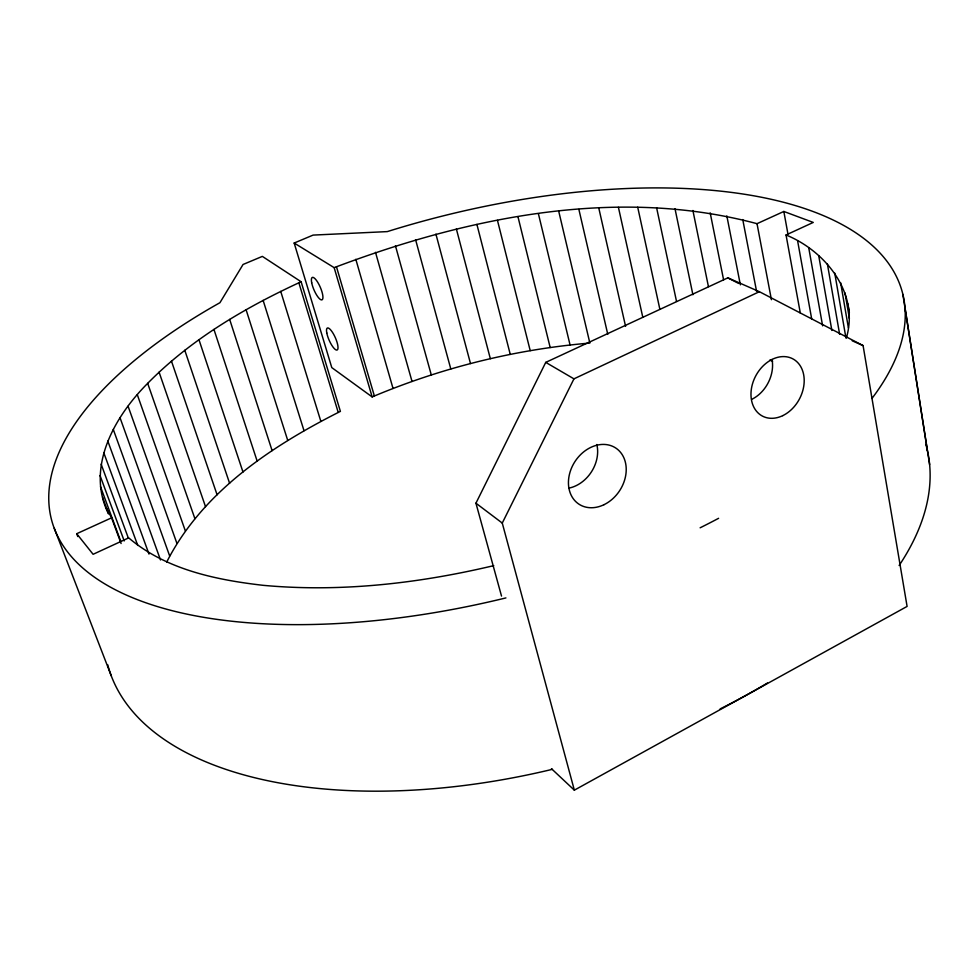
<?xml version="1.0" encoding="UTF-8"?>
<svg xmlns="http://www.w3.org/2000/svg" width="979" height="979" viewBox="0 0 979 979"><rect width="100%" height="100%" fill="white"/><g stroke="black" fill="none" stroke-linecap="round" stroke-linejoin="round"><path stroke-width="1.47" d="M108.51 513.902C85.418 467.485 114.69 416.283 147.67 383.352C191.052 339.236 245.288 307.492 301.116 281.756L340.398 411.376C271.758 445.983 202.347 491.764 166.626 562.24M846.345 338.024C859.611 293.443 825.738 251.162 786.039 234.972L800.32 313.06M501.517 596.076L475.941 503.194L545.744 362.377L727.85 277.852L759.374 291.693L863.086 345.611L907.092 606.417L574.343 790.163L551.458 768.686M574.343 790.163L502.264 523.067L573.951 378.849L759.374 291.693M786.039 234.972L813.255 222.429L783.836 211.464L757.024 223.677C616.782 186.194 467.191 217.326 334.157 267.646L294.177 243.037L313.096 235.095L387.28 231.607A440.342 192.814 -15 0 1 806.598 209.2A440.342 192.814 -15 0 1 871.959 398.453M77.782 536.553L76.705 533.714L111.569 517.83L106.381 508.174M294.177 243.037L331.783 367.602L372.155 396.923C441.321 367.774 515.064 349.405 589.86 343.066L558.74 211.305M493.746 565.642C418.425 583.496 340.3 592.466 262.984 585.307C215.772 579.862 165.867 569.521 128.714 537.887L93.103 554.298L76.705 533.714M769.8 360.088L772.615 361.129M852.219 340.778L863.086 345.611M727.85 277.852L738.655 283.457M545.744 362.377L573.951 378.849M301.116 281.756L262.348 256.388L243.061 264.477L219.945 302.695A440.342 192.814 -15 0 0 75.591 561.187A440.342 192.814 -15 0 0 505.923 597.912M475.941 503.194L502.264 523.067M54.273 528.317L111.227 675.73M100.042 475.525L124.211 540.934M100.507 486.685L120.698 541.179M111.569 517.83L121.102 543.529M102.611 497.589L108.449 513.339M101.143 464.168L128.408 538.242M103.75 452.665L137.745 545.438M107.825 441.076L148.992 554.09M113.283 429.438L160.507 559.964M120.062 417.813L169.648 555.913M128.09 406.224L176.905 543.345M137.317 394.733L185.349 530.912M147.67 383.352L194.894 518.662M159.075 372.13L205.504 506.608M171.46 361.104L217.093 494.811M184.786 350.286L229.6 483.283M198.97 339.725L242.988 472.049M213.948 329.421L257.171 461.158M229.673 319.423L272.101 450.609M246.084 309.731L287.74 440.44M263.131 300.382L304.004 430.674M280.728 291.387L320.843 421.325M298.852 282.76L338.22 412.404M336.446 266.692L374.37 395.957M334.157 267.646L372.155 396.923M355.818 259.288L393.032 388.443M375.495 252.313L412.024 381.431M395.443 245.778L431.298 374.945M415.598 239.72L450.805 368.973M435.924 234.128L470.495 363.552M456.385 229.025L490.332 358.681M476.908 224.424L510.255 354.374M497.454 220.348L530.214 350.653M517.977 216.787L550.174 347.521M538.413 213.765L570.072 344.987M578.883 209.396L607.775 334.341M598.793 208.074L625.581 326.35M618.422 207.328L642.811 317.343M637.708 207.193L659.858 309.254M656.591 207.67L676.526 301.434M675.008 208.76L692.899 294.728M692.899 210.497L708.429 286.614M710.191 212.859L723.591 279.798M726.834 215.894L740.369 284.84M742.755 219.565L756.571 291.326M757.024 223.677L771.415 299.696M783.836 211.464L787.936 234.005M797.64 240.993L811.689 318.921M808.776 248.03L822.617 325.848M818.725 255.727L831.869 330.461M827.414 264.085L839.627 334.255M834.744 273.092L845.917 337.865M847.838 303.784L849.368 312.79M845.024 292.954L849.393 318.505M840.643 282.723L848.389 327.855M904.939 307.271L929.634 464.633M902.871 294.361L927.333 450.205M925.901 444.613A423.65 215.723 -15 0 1 899.126 565.507M767.463 682.999A423.65 215.723 -15 0 1 720.116 708.918M552.425 769.31A423.65 215.723 -15 0 1 107.714 664.717M718.61 518.307A440.342 192.814 -15 0 1 700.132 527.791M772.027 359.477A31.671 24.451 -62.1 0 1 751.982 399.224M596.835 444.515A32.76 26.323 -56.9 0 1 569.019 488.105M311.701 282.784A12.201 3.414 66.6 0 0 321.516 299.917A12.201 3.414 66.6 0 0 318.285 283.237A12.201 3.414 66.6 0 0 311.701 282.784M326.79 332.995A12.029 3.341 66.1 0 0 336.543 350.078A12.029 3.341 66.1 0 0 333.447 333.949A12.029 3.341 66.1 0 0 326.79 332.995M782.747 415.647A32.417 24.72 -61.9 0 0 797.616 362.463A32.417 24.72 -61.9 0 0 752.398 384.221A32.417 24.72 -61.9 0 0 782.747 415.647M603.982 504.699A33.555 26.653 -56.9 0 0 618.349 450.046A33.555 26.653 -56.9 0 0 569.656 473.481A33.555 26.653 -56.9 0 0 603.982 504.699"/></g></svg>
